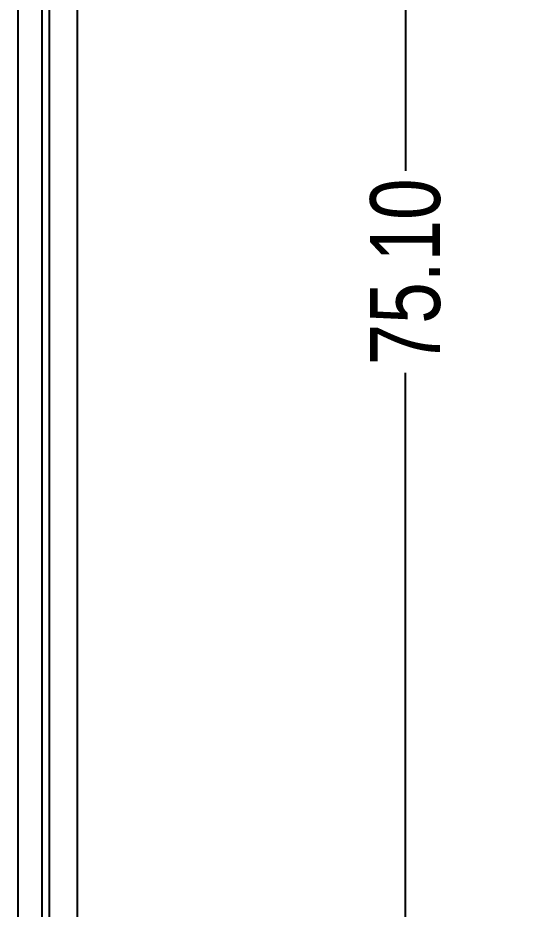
# Model space of a CAD drawing. Header units: inches. Extents: x -190 to 160, y -110 to 38.
# Drawn here: x -174.16 to -159.17, y -56.2 to -30.66 of the extents above; entities that cross this region are included whole.
import ezdxf

# ---------------------------------------------------------------- set-up
doc = ezdxf.new("R2010")
doc.units = ezdxf.units.IN
doc.header["$LTSCALE"] = 1.21
doc.header["$MEASUREMENT"] = 0
doc.header["$PDMODE"] = 3
doc.header["$PDSIZE"] = 0.3125
doc.layers.get('0').update_dxf_attribs({"linetype": 'CONTINUOUS'})
doc.layers.get('Defpoints').update_dxf_attribs({"linetype": 'CONTINUOUS'})
doc.layers.add('DIM', color=3, linetype='CONTINUOUS')
doc.styles.get("Standard").update_dxf_attribs({"font": 'txt', "width": 0.8})
doc.dimstyles.get("Standard").update_dxf_attribs({"dimtxt": 0.15625, "dimasz": 0.1875, "dimexe": 0.125, "dimexo": 0.0625, "dimgap": 0.09, "dimtad": 0, "dimtih": 1, "dimtoh": 1, "dimzin": 4, "dimdsep": 46, "dimtxsty": 'STANDARD', "dimblk": '_FILLED', "dimblk1": '_FILLED', "dimblk2": '_FILLED', "dimcen": 0.09, "dimazin": 1, "dimtp": 0.01, "dimtm": 0.01, "dimtfac": 1, "dimtofl": 0, "dimtmove": 0, "dimatfit": 3, "dimldrblk": '_FILLED', "dimfxl": 1, "dimtolj": 1, "dimtzin": 4, "dimarcsym": 0})

# ---------------------------------------------------------------- blocks, each defined once
blk = doc.blocks.new('_FILLED')
at = {"color": 0, "linetype": 'ByBlock'}
blk.add_solid([(0, 0), (-1, 0.167), (-1, -0.167)], dxfattribs=at)
blk = doc.blocks.new('*D4')
at = {"layer": 'Defpoints', "color": 0}
for p in [(-148.059, -0.387), (-163.056, -75.487), (-148.059, -75.487)]:
    blk.add_point(p, dxfattribs=at)
at = {"layer": 'DIM', "color": 0, "lineweight": -2}
for p, q in [((-148.121, -0.387), (-163.181, -0.387)), ((-163.056, -1.887), (-163.056, -35.047)), ((-163.056, -73.987), (-163.056, -40.827)), ((-148.121, -75.487), (-163.181, -75.487))]:
    blk.add_line(p, q, dxfattribs=at)
at = {"layer": 'DIM', "color": 0, "lineweight": -2, "xscale": 1.5, "yscale": 1.5, "zscale": 1.5}
for p, rotation in [((-163.056, -0.387), 90), ((-163.056, -75.487), 270)]:
    blk.add_blockref('_FILLED', p, dxfattribs=dict(at, rotation=rotation))
at = {"layer": 'DIM', "color": 0, "insert": (-163.056, -37.937), "char_height": 2, "attachment_point": 5, "rotation": 90}
blk.add_mtext('\\A1;75.10', dxfattribs=at)

msp = doc.modelspace()

# ---------------------------------------------------------------- linework, layer by layer
at = {"color": 7, "linetype": 'Continuous'}
for p, q in [((-173.261, -0.387), (-173.261, -75.487)), ((-172.461, -0.387), (-172.461, -75.487)), ((-174.161, -4.967), (-174.161, -69.767)), ((-173.461, -71.579), (-173.461, -4.967))]:
    msp.add_line(p, q, dxfattribs=at)

# ---------------------------------------------------------------- dimensions: what is measured, and where the dimension line sits
at = {"layer": 'DIM'}
dim = msp.add_linear_dim(base=(-163.056, -75.487), p1=(-148.059, -0.387), p2=(-148.059, -75.487), angle=90, dimstyle='STANDARD', override={"dimtxt": 2, "dimasz": 1.5, "dimtih": 0, "dimzin": 0, "dimcen": 0.198, "dimadec": 0, "dimazin": 0, "dimtp": 0, "dimtm": 0, "dimtdec": 4, "dimtzin": 0}, dxfattribs=at)
dim.commit()
dim.dimension.update_dxf_attribs({"geometry": '*D4', "text_midpoint": (-163.056, -37.937)})

doc.saveas('drawing.dxf')
